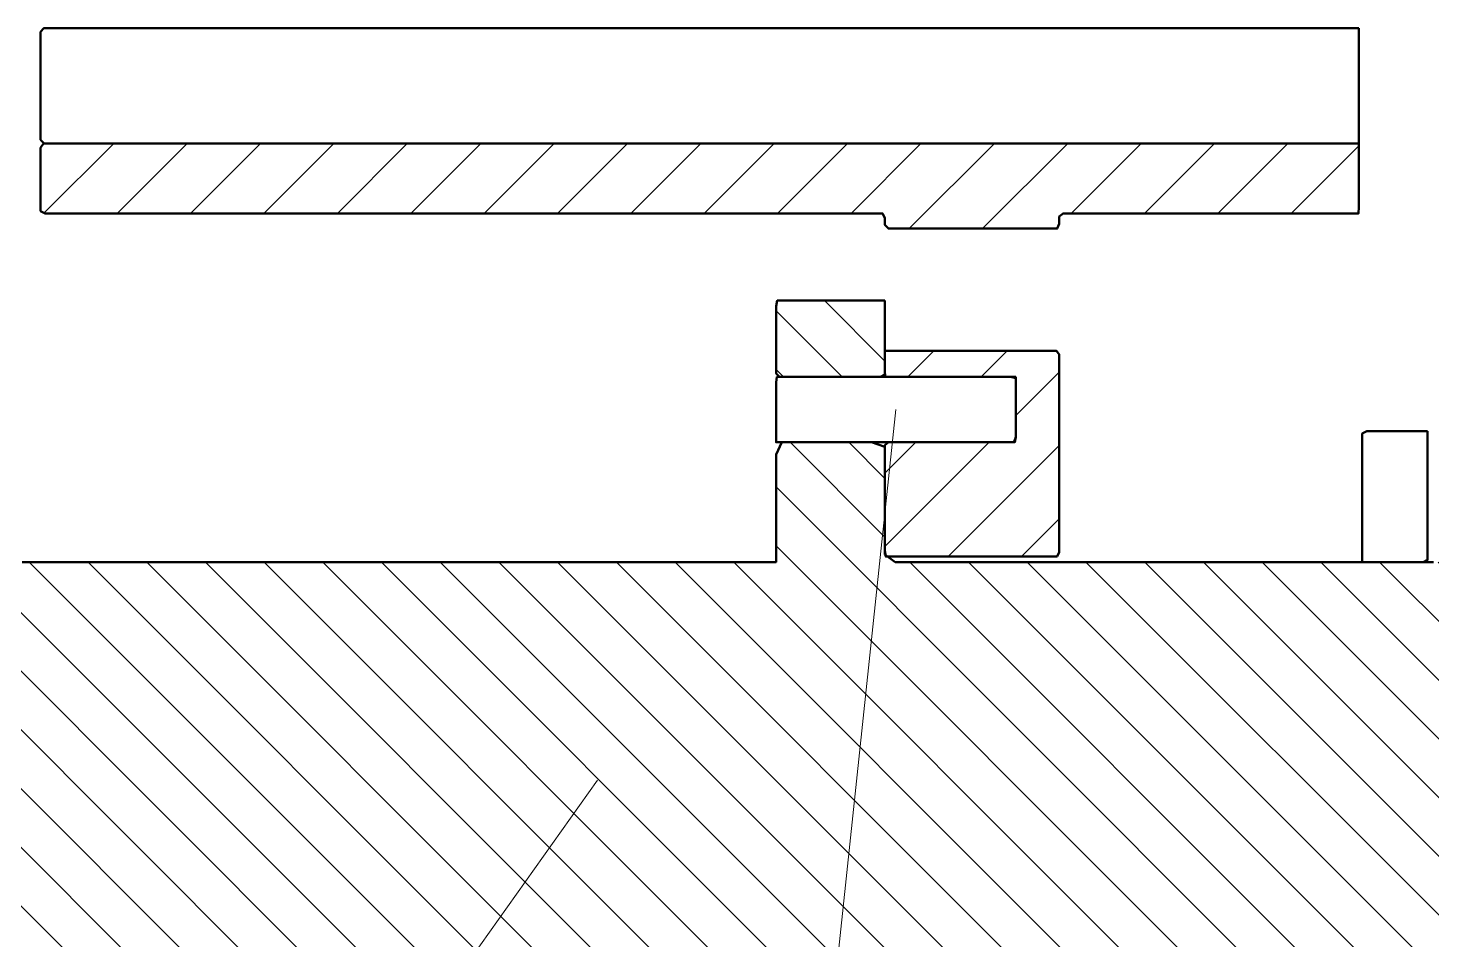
# Model space of a CAD drawing. Header units: millimetres. Extents: x 0 to 420, y 0 to 297.
# Drawn here: x 285.8 to 350.2, y 138.7 to 180.5 of the extents above; entities that cross this region are included whole.
import ezdxf

# ---------------------------------------------------------------- set-up
doc = ezdxf.new("R2010")
doc.units = ezdxf.units.MM
for name, color, linetype, lineweight in [('DIM', 3, 'CONTINUOUS', 18), ('HATCH', 8, 'CONTINUOUS', 13), ('VISIBLE', 7, 'CONTINUOUS', 50)]:
    doc.layers.add(name, color=color, linetype=linetype, lineweight=lineweight)

msp = doc.modelspace()

# ---------------------------------------------------------------- hatches: boundary and pattern name
at = {"layer": 'HATCH'}
h = msp.add_hatch(dxfattribs=at)
h.set_pattern_fill('ANSI31', scale=0.75)
h.paths.add_polyline_path([(346.85, 175.21), (346.527, 175.21), (346.204, 175.21), (345.881, 175.21), (345.559, 175.21), (345.236, 175.21), (344.913, 175.21), (344.59, 175.21), (344.267, 175.21), (343.944, 175.21), (343.621, 175.21), (343.299, 175.21), (342.976, 175.21), (342.653, 175.21), (342.33, 175.21), (342.007, 175.21), (341.684, 175.21), (341.361, 175.21), (341.039, 175.21), (340.716, 175.21), (340.393, 175.21), (340.07, 175.21), (339.747, 175.21), (339.424, 175.21), (339.101, 175.21), (338.779, 175.21), (338.456, 175.21), (338.133, 175.21), (337.81, 175.21), (337.487, 175.21), (337.164, 175.21), (336.841, 175.21), (336.519, 175.21), (336.196, 175.21), (335.873, 175.21), (335.55, 175.21), (335.227, 175.21), (334.904, 175.21), (334.581, 175.21), (334.259, 175.21), (333.936, 175.21), (333.613, 175.21), (333.29, 175.21), (332.967, 175.21), (332.644, 175.21), (332.321, 175.21), (331.999, 175.21), (331.676, 175.21), (331.353, 175.21), (331.03, 175.21), (330.707, 175.21), (330.384, 175.21), (330.061, 175.21), (329.739, 175.21), (329.416, 175.21), (329.093, 175.21), (328.77, 175.21), (328.447, 175.21), (328.124, 175.21), (327.801, 175.21), (327.479, 175.21), (327.156, 175.21), (326.833, 175.21), (326.51, 175.21), (326.187, 175.21), (325.864, 175.21), (325.541, 175.21), (325.219, 175.21), (324.896, 175.21), (324.573, 175.21), (324.25, 175.21), (323.927, 175.21), (323.604, 175.21), (323.281, 175.21), (322.959, 175.21), (322.636, 175.21), (322.313, 175.21), (321.99, 175.21), (321.667, 175.21), (321.344, 175.21), (321.021, 175.21), (320.699, 175.21), (320.376, 175.21), (320.053, 175.21), (319.73, 175.21), (319.407, 175.21), (319.084, 175.21), (318.761, 175.21), (318.439, 175.21), (318.116, 175.21), (317.793, 175.21), (317.47, 175.21), (317.147, 175.21), (316.824, 175.21), (316.501, 175.21), (316.179, 175.21), (315.856, 175.21), (315.533, 175.21), (315.21, 175.21), (314.887, 175.21), (314.564, 175.21), (314.241, 175.21), (313.919, 175.21), (313.596, 175.21), (313.273, 175.21), (312.95, 175.21), (312.627, 175.21), (312.304, 175.21), (311.981, 175.21), (311.659, 175.21), (311.336, 175.21), (311.013, 175.21), (310.69, 175.21), (310.367, 175.21), (310.044, 175.21), (309.721, 175.21), (309.399, 175.21), (309.076, 175.21), (308.753, 175.21), (308.43, 175.21), (308.107, 175.21), (307.784, 175.21), (307.461, 175.21), (307.139, 175.21), (306.816, 175.21), (306.493, 175.21), (306.17, 175.21), (305.847, 175.21), (305.524, 175.21), (305.201, 175.21), (304.879, 175.21), (304.556, 175.21), (304.233, 175.21), (303.91, 175.21), (303.587, 175.21), (303.264, 175.21), (302.941, 175.21), (302.619, 175.21), (302.296, 175.21), (301.973, 175.21), (301.65, 175.21), (301.327, 175.21), (301.004, 175.21), (300.681, 175.21), (300.359, 175.21), (300.036, 175.21), (299.713, 175.21), (299.39, 175.21), (299.067, 175.21), (298.744, 175.21), (298.421, 175.21), (298.099, 175.21), (297.776, 175.21), (297.453, 175.21), (297.13, 175.21), (296.807, 175.21), (296.484, 175.21), (296.161, 175.21), (295.839, 175.21), (295.516, 175.21), (295.193, 175.21), (294.87, 175.21), (294.547, 175.21), (294.224, 175.21), (293.901, 175.21), (293.579, 175.21), (293.256, 175.21), (292.933, 175.21), (292.61, 175.21), (292.287, 175.21), (291.964, 175.21), (291.641, 175.21), (291.319, 175.21), (290.996, 175.21), (290.673, 175.21), (290.35, 175.21), (290.027, 175.21), (289.704, 175.21), (289.381, 175.21), (289.059, 175.21), (288.736, 175.21), (288.413, 175.21), (288.09, 175.21), (287.767, 175.21), (287.444, 175.21), (287.121, 175.21), (286.799, 175.21), (286.476, 175.21), (286.35, 175.013), (286.35, 174.69), (286.35, 174.367), (286.35, 174.044), (286.35, 173.721), (286.35, 173.399), (286.35, 173.076), (286.35, 172.753), (286.35, 172.43), (286.35, 172.107), (286.566, 172), (286.889, 172), (287.211, 172), (287.534, 172), (287.857, 172), (288.18, 172), (288.503, 172), (288.826, 172), (289.149, 172), (289.471, 172), (289.794, 172), (290.117, 172), (290.44, 172), (290.763, 172), (291.086, 172), (291.409, 172), (291.731, 172), (292.054, 172), (292.377, 172), (292.7, 172), (293.023, 172), (293.346, 172), (293.669, 172), (293.991, 172), (294.314, 172), (294.637, 172), (294.96, 172), (295.283, 172), (295.606, 172), (295.929, 172), (296.251, 172), (296.574, 172), (296.897, 172), (297.22, 172), (297.543, 172), (297.866, 172), (298.189, 172), (298.511, 172), (298.834, 172), (299.157, 172), (299.48, 172), (299.803, 172), (300.126, 172), (300.449, 172), (300.771, 172), (301.094, 172), (301.417, 172), (301.74, 172), (302.063, 172), (302.386, 172), (302.709, 172), (303.031, 172), (303.354, 172), (303.677, 172), (304, 172), (304.323, 172), (304.646, 172), (304.969, 172), (305.291, 172), (305.614, 172), (305.937, 172), (306.26, 172), (306.583, 172), (306.906, 172), (307.229, 172), (307.551, 172), (307.874, 172), (308.197, 172), (308.52, 172), (308.843, 172), (309.166, 172), (309.489, 172), (309.811, 172), (310.134, 172), (310.457, 172), (310.78, 172), (311.103, 172), (311.426, 172), (311.749, 172), (312.071, 172), (312.394, 172), (312.717, 172), (313.04, 172), (313.363, 172), (313.686, 172), (314.009, 172), (314.331, 172), (314.654, 172), (314.977, 172), (315.3, 172), (315.623, 172), (315.946, 172), (316.269, 172), (316.591, 172), (316.914, 172), (317.237, 172), (317.56, 172), (317.883, 172), (318.206, 172), (318.529, 172), (318.851, 172), (319.174, 172), (319.497, 172), (319.82, 172), (320.143, 172), (320.466, 172), (320.789, 172), (321.111, 172), (321.434, 172), (321.757, 172), (322.08, 172), (322.403, 172), (322.726, 172), (323.049, 172), (323.371, 172), (323.694, 172), (324.017, 172), (324.34, 172), (324.663, 172), (324.986, 172), (325.1, 171.791), (325.1, 171.469), (325.254, 171.3), (325.577, 171.3), (325.9, 171.3), (326.223, 171.3), (326.546, 171.3), (326.869, 171.3), (327.191, 171.3), (327.514, 171.3), (327.837, 171.3), (328.16, 171.3), (328.483, 171.3), (328.806, 171.3), (329.129, 171.3), (329.451, 171.3), (329.774, 171.3), (330.097, 171.3), (330.42, 171.3), (330.743, 171.3), (331.066, 171.3), (331.389, 171.3), (331.711, 171.3), (332.034, 171.3), (332.357, 171.3), (332.68, 171.3), (333.003, 171.3), (333.1, 171.526), (333.1, 171.849), (333.271, 172), (333.594, 172), (333.917, 172), (334.24, 172), (334.563, 172), (334.886, 172), (335.209, 172), (335.531, 172), (335.854, 172), (336.177, 172), (336.5, 172), (336.823, 172), (337.146, 172), (337.469, 172), (337.791, 172), (338.114, 172), (338.437, 172), (338.76, 172), (339.083, 172), (339.406, 172), (339.729, 172), (340.051, 172), (340.374, 172), (340.697, 172), (341.02, 172), (341.343, 172), (341.666, 172), (341.989, 172), (342.311, 172), (342.634, 172), (342.957, 172), (343.28, 172), (343.603, 172), (343.926, 172), (344.249, 172), (344.571, 172), (344.894, 172), (345.217, 172), (345.54, 172), (345.863, 172), (346.186, 172), (346.509, 172), (346.831, 172), (346.85, 172.304), (346.85, 172.627), (346.85, 172.95), (346.85, 173.273), (346.85, 173.596), (346.85, 173.919), (346.85, 174.241), (346.85, 174.564), (346.85, 174.887), (346.85, 175.21)])
h = msp.add_hatch(dxfattribs=at)
h.set_pattern_fill('ANSI31', scale=0.6, angle=90)
h.paths.add_polyline_path([(325.1, 168), (324.791, 168), (324.482, 168), (324.173, 168), (323.864, 168), (323.555, 168), (323.245, 168), (322.936, 168), (322.627, 168), (322.318, 168), (322.009, 168), (321.7, 168), (321.391, 168), (321.082, 168), (320.773, 168), (320.464, 168), (320.155, 168), (320.1, 167.745), (320.1, 167.436), (320.1, 167.127), (320.1, 166.818), (320.1, 166.509), (320.1, 166.2), (320.1, 165.891), (320.1, 165.582), (320.1, 165.273), (320.1, 164.964), (320.1, 164.655), (320.255, 164.5), (320.564, 164.5), (320.873, 164.5), (321.182, 164.5), (321.491, 164.5), (321.8, 164.5), (322.109, 164.5), (322.418, 164.5), (322.727, 164.5), (323.036, 164.5), (323.345, 164.5), (323.655, 164.5), (323.964, 164.5), (324.273, 164.5), (324.582, 164.5), (324.891, 164.5), (325.1, 164.6), (325.1, 164.909), (325.1, 165.218), (325.1, 165.527), (325.1, 165.836), (325.1, 166.145), (325.1, 166.455), (325.1, 166.764), (325.1, 167.073), (325.1, 167.382), (325.1, 167.691), (325.1, 168)])
h = msp.add_hatch(dxfattribs=at)
h.set_pattern_fill('ANSI31', scale=0.75)
h.paths.add_polyline_path([(325.1, 165.7), (325.1, 165.397), (325.1, 165.095), (325.1, 164.792), (325.11, 164.5), (325.413, 164.5), (325.715, 164.5), (326.018, 164.5), (326.321, 164.5), (326.623, 164.5), (326.926, 164.5), (327.228, 164.5), (327.531, 164.5), (327.834, 164.5), (328.136, 164.5), (328.439, 164.5), (328.741, 164.5), (329.044, 164.5), (329.346, 164.5), (329.649, 164.5), (329.952, 164.5), (330.254, 164.5), (330.557, 164.5), (330.859, 164.5), (331.1, 164.438), (331.1, 164.135), (331.1, 163.833), (331.1, 163.53), (331.1, 163.228), (331.1, 162.925), (331.1, 162.623), (331.1, 162.32), (331.1, 162.017), (331.1, 161.715), (331.012, 161.5), (330.71, 161.5), (330.407, 161.5), (330.105, 161.5), (329.802, 161.5), (329.499, 161.5), (329.197, 161.5), (328.894, 161.5), (328.592, 161.5), (328.289, 161.5), (327.986, 161.5), (327.684, 161.5), (327.381, 161.5), (327.079, 161.5), (326.776, 161.5), (326.474, 161.5), (326.171, 161.5), (325.868, 161.5), (325.566, 161.5), (325.263, 161.5), (325.1, 161.361), (325.1, 161.058), (325.1, 160.755), (325.1, 160.453), (325.1, 160.15), (325.1, 159.848), (325.1, 159.545), (325.1, 159.243), (325.1, 158.94), (325.1, 158.637), (325.1, 158.335), (325.1, 158.032), (325.1, 157.73), (325.1, 157.427), (325.1, 157.125), (325.1, 156.822), (325.1, 156.519), (325.133, 156.25), (325.436, 156.25), (325.738, 156.25), (326.041, 156.25), (326.344, 156.25), (326.646, 156.25), (326.949, 156.25), (327.251, 156.25), (327.554, 156.25), (327.856, 156.25), (328.159, 156.25), (328.462, 156.25), (328.764, 156.25), (329.067, 156.25), (329.369, 156.25), (329.672, 156.25), (329.975, 156.25), (330.277, 156.25), (330.58, 156.25), (330.882, 156.25), (331.185, 156.25), (331.487, 156.25), (331.79, 156.25), (332.093, 156.25), (332.395, 156.25), (332.698, 156.25), (333, 156.25), (333.1, 156.453), (333.1, 156.755), (333.1, 157.058), (333.1, 157.361), (333.1, 157.663), (333.1, 157.966), (333.1, 158.268), (333.1, 158.571), (333.1, 158.874), (333.1, 159.176), (333.1, 159.479), (333.1, 159.781), (333.1, 160.084), (333.1, 160.386), (333.1, 160.689), (333.1, 160.992), (333.1, 161.294), (333.1, 161.597), (333.1, 161.899), (333.1, 162.202), (333.1, 162.505), (333.1, 162.807), (333.1, 163.11), (333.1, 163.412), (333.1, 163.715), (333.1, 164.017), (333.1, 164.32), (333.1, 164.623), (333.1, 164.925), (333.1, 165.228), (333.1, 165.53), (332.967, 165.7), (332.665, 165.7), (332.362, 165.7), (332.059, 165.7), (331.757, 165.7), (331.454, 165.7), (331.152, 165.7), (330.849, 165.7), (330.546, 165.7), (330.244, 165.7), (329.941, 165.7), (329.639, 165.7), (329.336, 165.7), (329.034, 165.7), (328.731, 165.7), (328.428, 165.7), (328.126, 165.7), (327.823, 165.7), (327.521, 165.7), (327.218, 165.7), (326.915, 165.7), (326.613, 165.7), (326.31, 165.7), (326.008, 165.7), (325.705, 165.7), (325.403, 165.7), (325.1, 165.7)])
h = msp.add_hatch(dxfattribs=at)
h.set_pattern_fill('ANSI31', scale=0.6, angle=90)
h.paths.add_polyline_path([(320.1, 156), (319.276, 156), (318.453, 156), (317.629, 156), (316.806, 156), (315.982, 156), (315.159, 156), (314.335, 156), (313.512, 156), (312.688, 156), (311.864, 156), (311.041, 156), (310.217, 156), (309.394, 156), (308.57, 156), (307.747, 156), (306.923, 156), (306.099, 156), (305.276, 156), (304.452, 156), (303.629, 156), (302.805, 156), (301.982, 156), (301.158, 156), (300.335, 156), (299.511, 156), (298.687, 156), (297.864, 156), (297.04, 156), (296.217, 156), (295.393, 156), (294.57, 156), (293.746, 156), (292.923, 156), (292.099, 156), (291.275, 156), (290.452, 156), (289.628, 156), (288.805, 156), (287.981, 156), (287.158, 156), (286.334, 156), (285.511, 156), (285.2, 155.487), (285.2, 154.663), (284.54, 154.5), (283.716, 154.5), (282.893, 154.5), (282.069, 154.5), (281.246, 154.5), (280.422, 154.5), (279.598, 154.5), (278.775, 154.5), (277.951, 154.5), (277.128, 154.5), (276.304, 154.5), (275.481, 154.5), (274.657, 154.5), (273.834, 154.5), (273.01, 154.5), (272.335, 154.351), (271.512, 154.351), (270.688, 154.351), (269.864, 154.351), (269.041, 154.351), (268.217, 154.351), (267.394, 154.351), (266.57, 154.351), (265.747, 154.351), (264.923, 154.351), (264.1, 154.351), (263.276, 154.351), (262.452, 154.351), (261.629, 154.351), (260.805, 154.351), (259.982, 154.351), (259.158, 154.351), (258.335, 154.351), (257.511, 154.351), (256.688, 154.351), (255.864, 154.351), (255.04, 154.351), (254.217, 154.351), (253.393, 154.351), (252.57, 154.351), (251.746, 154.351), (251, 154.274), (251, 153.45), (251, 152.627), (251, 151.803), (251, 150.98), (251, 150.156), (251, 149.333), (251, 148.509), (251.415, 148.1), (252.238, 148.1), (253.062, 148.1), (253.885, 148.1), (254.709, 148.1), (255.532, 148.1), (256.356, 148.1), (257.179, 148.1), (258.003, 148.1), (258.827, 148.1), (259.65, 148.1), (260.474, 148.1), (261.297, 148.1), (262.121, 148.1), (262.944, 148.1), (263.768, 148.1), (264.591, 148.1), (265.415, 148.1), (266.239, 148.1), (267.062, 148.1), (267.886, 148.1), (268, 147.391), (268, 146.567), (268, 145.744), (268, 144.92), (268, 144.096), (267.373, 143.9), (266.549, 143.9), (265.726, 143.9), (264.902, 143.9), (264.079, 143.9), (263.255, 143.9), (262.432, 143.9), (261.608, 143.9), (260.784, 143.9), (259.961, 143.9), (259.137, 143.9), (258.314, 143.9), (257.49, 143.9), (256.667, 143.9), (255.843, 143.9), (255.02, 143.9), (254.196, 143.9), (253.372, 143.9), (252.549, 143.9), (251.725, 143.9), (251, 143.802), (251, 142.978), (251, 142.155), (251, 141.331), (251, 140.508), (251, 139.684), (251, 138.86), (251, 138.037), (251.435, 137.649), (252.259, 137.649), (253.083, 137.649), (253.906, 137.649), (254.73, 137.649), (255.553, 137.649), (256.377, 137.649), (257.2, 137.649), (258.024, 137.649), (258.847, 137.649), (259.671, 137.649), (260.495, 137.649), (261.318, 137.649), (262.142, 137.649), (262.965, 137.649), (263.789, 137.649), (264.612, 137.649), (265.436, 137.649), (266.259, 137.649), (267.083, 137.649), (267.907, 137.649), (268.73, 137.649), (269.554, 137.649), (270.377, 137.649), (271.201, 137.649), (272.024, 137.649), (272.699, 137.5), (273.523, 137.5), (274.346, 137.5), (275.17, 137.5), (275.993, 137.5), (276.817, 137.5), (277.641, 137.5), (278.464, 137.5), (279.288, 137.5), (280.111, 137.5), (280.935, 137.5), (281.758, 137.5), (282.582, 137.5), (283.406, 137.5), (284.229, 137.5), (285.053, 137.5), (285.2, 136.824), (285.2, 136), (286.023, 136), (286.847, 136), (287.67, 136), (288.494, 136), (289.318, 136), (290.141, 136), (290.965, 136), (291.788, 136), (292.612, 136), (293.435, 136), (294.259, 136), (295.082, 136), (295.906, 136), (296.73, 136), (297.553, 136), (298.377, 136), (299.2, 136), (300.024, 136), (300.847, 136), (301.671, 136), (302.494, 136), (303.318, 136), (304.142, 136), (304.965, 136), (305.789, 136), (306.612, 136), (307.436, 136), (308.259, 136), (309.083, 136), (309.907, 136), (310.73, 136), (311.554, 136), (312.377, 136), (313.201, 136), (314.024, 136), (314.848, 136), (315.671, 136), (316.495, 136), (317.319, 136), (318.142, 136), (318.966, 136), (319.789, 136), (320.1, 135.487), (320.1, 134.664), (320.1, 133.84), (320.1, 133.017), (320.1, 132.193), (320.1, 131.369), (320.1, 130.546), (320.878, 130.5), (321.701, 130.5), (322.525, 130.5), (323.348, 130.5), (324.172, 130.5), (324.995, 130.5), (325.1, 131.219), (325.1, 132.043), (325.1, 132.866), (325.1, 133.69), (325.1, 134.513), (325.1, 135.337), (325.26, 136), (326.084, 136), (326.908, 136), (327.731, 136), (328.555, 136), (329.378, 136), (330.202, 136), (331.025, 136), (331.849, 136), (332.672, 136), (333.496, 136), (334.32, 136), (335.143, 136), (335.967, 136), (336.79, 136), (337.614, 136), (338.437, 136), (339.261, 136), (340.084, 136), (340.908, 136), (341.732, 136), (342.555, 136), (343.379, 136), (344.202, 136), (345.026, 136), (345.849, 136), (346.673, 136), (347.496, 136), (348.32, 136), (349.144, 136), (349.967, 136), (350.791, 136), (351.614, 136), (352.438, 136), (353.261, 136), (354, 136.085), (354, 136.909), (354.232, 137.5), (355.056, 137.5), (355.879, 137.5), (356.703, 137.5), (357.526, 137.5), (358.35, 137.5), (359.173, 137.5), (359.997, 137.5), (360.821, 137.5), (361.644, 137.5), (362.468, 137.5), (363.291, 137.5), (364.05, 137.565), (364.538, 137.9), (365.15, 137.688), (365.785, 137.5), (366.5, 137.609), (366.5, 138.433), (366.5, 139.256), (366.5, 140.08), (366.5, 140.903), (366.5, 141.727), (366.5, 142.55), (366.5, 143.374), (366.5, 144.197), (366.5, 145.021), (366.5, 145.845), (366.5, 146.668), (366.5, 147.492), (366.5, 148.315), (366.5, 149.139), (366.5, 149.962), (366.5, 150.786), (366.5, 151.61), (366.5, 152.433), (366.5, 153.257), (366.5, 154.08), (366.096, 154.5), (365.273, 154.5), (364.849, 154.1), (364.05, 154.124), (363.602, 154.5), (362.778, 154.5), (361.955, 154.5), (361.131, 154.5), (360.308, 154.5), (359.484, 154.5), (358.661, 154.5), (357.837, 154.5), (357.014, 154.5), (356.19, 154.5), (355.366, 154.5), (354.543, 154.5), (354, 154.781), (354, 155.604), (353.572, 156), (352.749, 156), (351.925, 156), (351.102, 156), (350.278, 156), (349.454, 156), (348.631, 156), (347.807, 156), (346.984, 156), (346.16, 156), (345.337, 156), (344.513, 156), (343.689, 156), (342.866, 156), (342.042, 156), (341.219, 156), (340.395, 156), (339.572, 156), (338.748, 156), (337.925, 156), (337.101, 156), (336.277, 156), (335.454, 156), (334.63, 156), (333.807, 156), (332.983, 156), (332.16, 156), (331.336, 156), (330.513, 156), (329.689, 156), (328.865, 156), (328.042, 156), (327.218, 156), (326.395, 156), (325.571, 156), (325.1, 156.352), (325.1, 157.176), (325.1, 157.999), (325.1, 158.823), (325.1, 159.647), (325.1, 160.47), (325.1, 161.294), (324.483, 161.5), (323.659, 161.5), (322.836, 161.5), (322.012, 161.5), (321.188, 161.5), (320.365, 161.5), (320.1, 160.941), (320.1, 160.118), (320.1, 159.294), (320.1, 158.471), (320.1, 157.647), (320.1, 156.824), (320.1, 156)])

# ---------------------------------------------------------------- linework, layer by layer
at = {"layer": 'DIM'}
for p, q in [((325.6, 163), (315.2, 65)), ((311.904, 146), (254.4, 65))]:
    msp.add_line(p, q, dxfattribs=at)
at = {"layer": 'VISIBLE'}
for points in [[(346.85, 180.5), (346.52, 180.5), (346.19, 180.5), (345.861, 180.5), (345.531, 180.5), (345.201, 180.5), (344.871, 180.5), (344.542, 180.5), (344.212, 180.5), (343.882, 180.5), (343.552, 180.5), (343.222, 180.5), (342.893, 180.5), (342.563, 180.5), (342.233, 180.5), (341.903, 180.5), (341.574, 180.5), (341.244, 180.5), (340.914, 180.5), (340.584, 180.5), (340.255, 180.5), (339.925, 180.5), (339.595, 180.5), (339.265, 180.5), (338.935, 180.5), (338.606, 180.5), (338.276, 180.5), (337.946, 180.5), (337.616, 180.5), (337.287, 180.5), (336.957, 180.5), (336.627, 180.5), (336.297, 180.5), (335.967, 180.5), (335.638, 180.5), (335.308, 180.5), (334.978, 180.5), (334.648, 180.5), (334.319, 180.5), (333.989, 180.5), (333.659, 180.5), (333.329, 180.5), (332.999, 180.5), (332.67, 180.5), (332.34, 180.5), (332.01, 180.5), (331.68, 180.5), (331.351, 180.5), (331.021, 180.5), (330.691, 180.5), (330.361, 180.5), (330.032, 180.5), (329.702, 180.5), (329.372, 180.5), (329.042, 180.5), (328.712, 180.5), (328.383, 180.5), (328.053, 180.5), (327.723, 180.5), (327.393, 180.5), (327.064, 180.5), (326.734, 180.5), (326.404, 180.5), (326.074, 180.5), (325.744, 180.5), (325.415, 180.5), (325.085, 180.5), (324.755, 180.5), (324.425, 180.5), (324.096, 180.5), (323.766, 180.5), (323.436, 180.5), (323.106, 180.5), (322.776, 180.5), (322.447, 180.5), (322.117, 180.5), (321.787, 180.5), (321.457, 180.5), (321.128, 180.5), (320.798, 180.5), (320.468, 180.5), (320.138, 180.5), (319.808, 180.5), (319.479, 180.5), (319.149, 180.5), (318.819, 180.5), (318.489, 180.5), (318.16, 180.5), (317.83, 180.5), (317.5, 180.5), (317.17, 180.5), (316.841, 180.5), (316.511, 180.5), (316.181, 180.5), (315.851, 180.5), (315.521, 180.5), (315.192, 180.5), (314.862, 180.5), (314.532, 180.5), (314.202, 180.5), (313.873, 180.5), (313.543, 180.5), (313.213, 180.5), (312.883, 180.5), (312.553, 180.5), (312.224, 180.5), (311.894, 180.5), (311.564, 180.5), (311.234, 180.5), (310.905, 180.5), (310.575, 180.5), (310.245, 180.5), (309.915, 180.5), (309.585, 180.5), (309.256, 180.5), (308.926, 180.5), (308.596, 180.5), (308.266, 180.5), (307.937, 180.5), (307.607, 180.5), (307.277, 180.5), (306.947, 180.5), (306.618, 180.5), (306.288, 180.5), (305.958, 180.5), (305.628, 180.5), (305.298, 180.5), (304.969, 180.5), (304.639, 180.5), (304.309, 180.5), (303.979, 180.5), (303.65, 180.5), (303.32, 180.5), (302.99, 180.5), (302.66, 180.5), (302.33, 180.5), (302.001, 180.5), (301.671, 180.5), (301.341, 180.5), (301.011, 180.5), (300.682, 180.5), (300.352, 180.5), (300.022, 180.5), (299.692, 180.5), (299.362, 180.5), (299.033, 180.5), (298.703, 180.5), (298.373, 180.5), (298.043, 180.5), (297.714, 180.5), (297.384, 180.5), (297.054, 180.5), (296.724, 180.5), (296.395, 180.5), (296.065, 180.5), (295.735, 180.5), (295.405, 180.5), (295.075, 180.5), (294.746, 180.5), (294.416, 180.5), (294.086, 180.5), (293.756, 180.5), (293.427, 180.5), (293.097, 180.5), (292.767, 180.5), (292.437, 180.5), (292.107, 180.5), (291.778, 180.5), (291.448, 180.5), (291.118, 180.5), (290.788, 180.5), (290.459, 180.5), (290.129, 180.5), (289.799, 180.5), (289.469, 180.5), (289.139, 180.5), (288.81, 180.5), (288.48, 180.5), (288.15, 180.5), (287.82, 180.5), (287.491, 180.5), (287.161, 180.5), (286.831, 180.5), (286.501, 180.5), (286.35, 180.322), (286.35, 179.992), (286.35, 179.662), (286.35, 179.332), (286.35, 179.002), (286.35, 178.673), (286.35, 178.343), (286.35, 178.013), (286.35, 177.683), (286.35, 177.354), (286.35, 177.024), (286.35, 176.694), (286.35, 176.364), (286.35, 176.034), (286.35, 175.705), (286.35, 175.375), (286.515, 175.21), (286.845, 175.21), (287.174, 175.21), (287.504, 175.21), (287.834, 175.21), (288.164, 175.21), (288.494, 175.21), (288.823, 175.21), (289.153, 175.21), (289.483, 175.21), (289.813, 175.21), (290.142, 175.21), (290.472, 175.21), (290.802, 175.21), (291.132, 175.21), (291.462, 175.21), (291.791, 175.21), (292.121, 175.21), (292.451, 175.21), (292.781, 175.21), (293.11, 175.21), (293.44, 175.21), (293.77, 175.21), (294.1, 175.21), (294.429, 175.21), (294.759, 175.21), (295.089, 175.21), (295.419, 175.21), (295.749, 175.21), (296.078, 175.21), (296.408, 175.21), (296.738, 175.21), (297.068, 175.21), (297.397, 175.21), (297.727, 175.21), (298.057, 175.21), (298.387, 175.21), (298.717, 175.21), (299.046, 175.21), (299.376, 175.21), (299.706, 175.21), (300.036, 175.21), (300.365, 175.21), (300.695, 175.21), (301.025, 175.21), (301.355, 175.21), (301.685, 175.21), (302.014, 175.21), (302.344, 175.21), (302.674, 175.21), (303.004, 175.21), (303.333, 175.21), (303.663, 175.21), (303.993, 175.21), (304.323, 175.21), (304.652, 175.21), (304.982, 175.21), (305.312, 175.21), (305.642, 175.21), (305.972, 175.21), (306.301, 175.21), (306.631, 175.21), (306.961, 175.21), (307.291, 175.21), (307.62, 175.21), (307.95, 175.21), (308.28, 175.21), (308.61, 175.21), (308.94, 175.21), (309.269, 175.21), (309.599, 175.21), (309.929, 175.21), (310.259, 175.21), (310.588, 175.21), (310.918, 175.21), (311.248, 175.21), (311.578, 175.21), (311.908, 175.21), (312.237, 175.21), (312.567, 175.21), (312.897, 175.21), (313.227, 175.21), (313.556, 175.21), (313.886, 175.21), (314.216, 175.21), (314.546, 175.21), (314.875, 175.21), (315.205, 175.21), (315.535, 175.21), (315.865, 175.21), (316.195, 175.21), (316.524, 175.21), (316.854, 175.21), (317.184, 175.21), (317.514, 175.21), (317.843, 175.21), (318.173, 175.21), (318.503, 175.21), (318.833, 175.21), (319.163, 175.21), (319.492, 175.21), (319.822, 175.21), (320.152, 175.21), (320.482, 175.21), (320.811, 175.21), (321.141, 175.21), (321.471, 175.21), (321.801, 175.21), (322.131, 175.21), (322.46, 175.21), (322.79, 175.21), (323.12, 175.21), (323.45, 175.21), (323.779, 175.21), (324.109, 175.21), (324.439, 175.21), (324.769, 175.21), (325.098, 175.21), (325.428, 175.21), (325.758, 175.21), (326.088, 175.21), (326.418, 175.21), (326.747, 175.21), (327.077, 175.21), (327.407, 175.21), (327.737, 175.21), (328.066, 175.21), (328.396, 175.21), (328.726, 175.21), (329.056, 175.21), (329.386, 175.21), (329.715, 175.21), (330.045, 175.21), (330.375, 175.21), (330.705, 175.21), (331.034, 175.21), (331.364, 175.21), (331.694, 175.21), (332.024, 175.21), (332.354, 175.21), (332.683, 175.21), (333.013, 175.21), (333.343, 175.21), (333.673, 175.21), (334.002, 175.21), (334.332, 175.21), (334.662, 175.21), (334.992, 175.21), (335.322, 175.21), (335.651, 175.21), (335.981, 175.21), (336.311, 175.21), (336.641, 175.21), (336.97, 175.21), (337.3, 175.21), (337.63, 175.21), (337.96, 175.21), (338.289, 175.21), (338.619, 175.21), (338.949, 175.21), (339.279, 175.21), (339.609, 175.21), (339.938, 175.21), (340.268, 175.21), (340.598, 175.21), (340.928, 175.21), (341.257, 175.21), (341.587, 175.21), (341.917, 175.21), (342.247, 175.21), (342.577, 175.21), (342.906, 175.21), (343.236, 175.21), (343.566, 175.21), (343.896, 175.21), (344.225, 175.21), (344.555, 175.21), (344.885, 175.21), (345.215, 175.21), (345.545, 175.21), (345.874, 175.21), (346.204, 175.21), (346.534, 175.21), (346.85, 175.224), (346.85, 175.553), (346.85, 175.883), (346.85, 176.213), (346.85, 176.543), (346.85, 176.872), (346.85, 177.202), (346.85, 177.532), (346.85, 177.862), (346.85, 178.192), (346.85, 178.521), (346.85, 178.851), (346.85, 179.181), (346.85, 179.511), (346.85, 179.84), (346.85, 180.17), (346.85, 180.5)], [(346.85, 175.21), (346.527, 175.21), (346.204, 175.21), (345.881, 175.21), (345.559, 175.21), (345.236, 175.21), (344.913, 175.21), (344.59, 175.21), (344.267, 175.21), (343.944, 175.21), (343.621, 175.21), (343.299, 175.21), (342.976, 175.21), (342.653, 175.21), (342.33, 175.21), (342.007, 175.21), (341.684, 175.21), (341.361, 175.21), (341.039, 175.21), (340.716, 175.21), (340.393, 175.21), (340.07, 175.21), (339.747, 175.21), (339.424, 175.21), (339.101, 175.21), (338.779, 175.21), (338.456, 175.21), (338.133, 175.21), (337.81, 175.21), (337.487, 175.21), (337.164, 175.21), (336.841, 175.21), (336.519, 175.21), (336.196, 175.21), (335.873, 175.21), (335.55, 175.21), (335.227, 175.21), (334.904, 175.21), (334.581, 175.21), (334.259, 175.21), (333.936, 175.21), (333.613, 175.21), (333.29, 175.21), (332.967, 175.21), (332.644, 175.21), (332.321, 175.21), (331.999, 175.21), (331.676, 175.21), (331.353, 175.21), (331.03, 175.21), (330.707, 175.21), (330.384, 175.21), (330.061, 175.21), (329.739, 175.21), (329.416, 175.21), (329.093, 175.21), (328.77, 175.21), (328.447, 175.21), (328.124, 175.21), (327.801, 175.21), (327.479, 175.21), (327.156, 175.21), (326.833, 175.21), (326.51, 175.21), (326.187, 175.21), (325.864, 175.21), (325.541, 175.21), (325.219, 175.21), (324.896, 175.21), (324.573, 175.21), (324.25, 175.21), (323.927, 175.21), (323.604, 175.21), (323.281, 175.21), (322.959, 175.21), (322.636, 175.21), (322.313, 175.21), (321.99, 175.21), (321.667, 175.21), (321.344, 175.21), (321.021, 175.21), (320.699, 175.21), (320.376, 175.21), (320.053, 175.21), (319.73, 175.21), (319.407, 175.21), (319.084, 175.21), (318.761, 175.21), (318.439, 175.21), (318.116, 175.21), (317.793, 175.21), (317.47, 175.21), (317.147, 175.21), (316.824, 175.21), (316.501, 175.21), (316.179, 175.21), (315.856, 175.21), (315.533, 175.21), (315.21, 175.21), (314.887, 175.21), (314.564, 175.21), (314.241, 175.21), (313.919, 175.21), (313.596, 175.21), (313.273, 175.21), (312.95, 175.21), (312.627, 175.21), (312.304, 175.21), (311.981, 175.21), (311.659, 175.21), (311.336, 175.21), (311.013, 175.21), (310.69, 175.21), (310.367, 175.21), (310.044, 175.21), (309.721, 175.21), (309.399, 175.21), (309.076, 175.21), (308.753, 175.21), (308.43, 175.21), (308.107, 175.21), (307.784, 175.21), (307.461, 175.21), (307.139, 175.21), (306.816, 175.21), (306.493, 175.21), (306.17, 175.21), (305.847, 175.21), (305.524, 175.21), (305.201, 175.21), (304.879, 175.21), (304.556, 175.21), (304.233, 175.21), (303.91, 175.21), (303.587, 175.21), (303.264, 175.21), (302.941, 175.21), (302.619, 175.21), (302.296, 175.21), (301.973, 175.21), (301.65, 175.21), (301.327, 175.21), (301.004, 175.21), (300.681, 175.21), (300.359, 175.21), (300.036, 175.21), (299.713, 175.21), (299.39, 175.21), (299.067, 175.21), (298.744, 175.21), (298.421, 175.21), (298.099, 175.21), (297.776, 175.21), (297.453, 175.21), (297.13, 175.21), (296.807, 175.21), (296.484, 175.21), (296.161, 175.21), (295.839, 175.21), (295.516, 175.21), (295.193, 175.21), (294.87, 175.21), (294.547, 175.21), (294.224, 175.21), (293.901, 175.21), (293.579, 175.21), (293.256, 175.21), (292.933, 175.21), (292.61, 175.21), (292.287, 175.21), (291.964, 175.21), (291.641, 175.21), (291.319, 175.21), (290.996, 175.21), (290.673, 175.21), (290.35, 175.21), (290.027, 175.21), (289.704, 175.21), (289.381, 175.21), (289.059, 175.21), (288.736, 175.21), (288.413, 175.21), (288.09, 175.21), (287.767, 175.21), (287.444, 175.21), (287.121, 175.21), (286.799, 175.21), (286.476, 175.21), (286.35, 175.013), (286.35, 174.69), (286.35, 174.367), (286.35, 174.044), (286.35, 173.721), (286.35, 173.399), (286.35, 173.076), (286.35, 172.753), (286.35, 172.43), (286.35, 172.107), (286.566, 172), (286.889, 172), (287.211, 172), (287.534, 172), (287.857, 172), (288.18, 172), (288.503, 172), (288.826, 172), (289.149, 172), (289.471, 172), (289.794, 172), (290.117, 172), (290.44, 172), (290.763, 172), (291.086, 172), (291.409, 172), (291.731, 172), (292.054, 172), (292.377, 172), (292.7, 172), (293.023, 172), (293.346, 172), (293.669, 172), (293.991, 172), (294.314, 172), (294.637, 172), (294.96, 172), (295.283, 172), (295.606, 172), (295.929, 172), (296.251, 172), (296.574, 172), (296.897, 172), (297.22, 172), (297.543, 172), (297.866, 172), (298.189, 172), (298.511, 172), (298.834, 172), (299.157, 172), (299.48, 172), (299.803, 172), (300.126, 172), (300.449, 172), (300.771, 172), (301.094, 172), (301.417, 172), (301.74, 172), (302.063, 172), (302.386, 172), (302.709, 172), (303.031, 172), (303.354, 172), (303.677, 172), (304, 172), (304.323, 172), (304.646, 172), (304.969, 172), (305.291, 172), (305.614, 172), (305.937, 172), (306.26, 172), (306.583, 172), (306.906, 172), (307.229, 172), (307.551, 172), (307.874, 172), (308.197, 172), (308.52, 172), (308.843, 172), (309.166, 172), (309.489, 172), (309.811, 172), (310.134, 172), (310.457, 172), (310.78, 172), (311.103, 172), (311.426, 172), (311.749, 172), (312.071, 172), (312.394, 172), (312.717, 172), (313.04, 172), (313.363, 172), (313.686, 172), (314.009, 172), (314.331, 172), (314.654, 172), (314.977, 172), (315.3, 172), (315.623, 172), (315.946, 172), (316.269, 172), (316.591, 172), (316.914, 172), (317.237, 172), (317.56, 172), (317.883, 172), (318.206, 172), (318.529, 172), (318.851, 172), (319.174, 172), (319.497, 172), (319.82, 172), (320.143, 172), (320.466, 172), (320.789, 172), (321.111, 172), (321.434, 172), (321.757, 172), (322.08, 172), (322.403, 172), (322.726, 172), (323.049, 172), (323.371, 172), (323.694, 172), (324.017, 172), (324.34, 172), (324.663, 172), (324.986, 172), (325.1, 171.791), (325.1, 171.469), (325.254, 171.3), (325.577, 171.3), (325.9, 171.3), (326.223, 171.3), (326.546, 171.3), (326.869, 171.3), (327.191, 171.3), (327.514, 171.3), (327.837, 171.3), (328.16, 171.3), (328.483, 171.3), (328.806, 171.3), (329.129, 171.3), (329.451, 171.3), (329.774, 171.3), (330.097, 171.3), (330.42, 171.3), (330.743, 171.3), (331.066, 171.3), (331.389, 171.3), (331.711, 171.3), (332.034, 171.3), (332.357, 171.3), (332.68, 171.3), (333.003, 171.3), (333.1, 171.526), (333.1, 171.849), (333.271, 172), (333.594, 172), (333.917, 172), (334.24, 172), (334.563, 172), (334.886, 172), (335.209, 172), (335.531, 172), (335.854, 172), (336.177, 172), (336.5, 172), (336.823, 172), (337.146, 172), (337.469, 172), (337.791, 172), (338.114, 172), (338.437, 172), (338.76, 172), (339.083, 172), (339.406, 172), (339.729, 172), (340.051, 172), (340.374, 172), (340.697, 172), (341.02, 172), (341.343, 172), (341.666, 172), (341.989, 172), (342.311, 172), (342.634, 172), (342.957, 172), (343.28, 172), (343.603, 172), (343.926, 172), (344.249, 172), (344.571, 172), (344.894, 172), (345.217, 172), (345.54, 172), (345.863, 172), (346.186, 172), (346.509, 172), (346.831, 172), (346.85, 172.304), (346.85, 172.627), (346.85, 172.95), (346.85, 173.273), (346.85, 173.596), (346.85, 173.919), (346.85, 174.241), (346.85, 174.564), (346.85, 174.887), (346.85, 175.21)], [(325.1, 168), (324.791, 168), (324.482, 168), (324.173, 168), (323.864, 168), (323.555, 168), (323.245, 168), (322.936, 168), (322.627, 168), (322.318, 168), (322.009, 168), (321.7, 168), (321.391, 168), (321.082, 168), (320.773, 168), (320.464, 168), (320.155, 168), (320.1, 167.745), (320.1, 167.436), (320.1, 167.127), (320.1, 166.818), (320.1, 166.509), (320.1, 166.2), (320.1, 165.891), (320.1, 165.582), (320.1, 165.273), (320.1, 164.964), (320.1, 164.655), (320.255, 164.5), (320.564, 164.5), (320.873, 164.5), (321.182, 164.5), (321.491, 164.5), (321.8, 164.5), (322.109, 164.5), (322.418, 164.5), (322.727, 164.5), (323.036, 164.5), (323.345, 164.5), (323.655, 164.5), (323.964, 164.5), (324.273, 164.5), (324.582, 164.5), (324.891, 164.5), (325.1, 164.6), (325.1, 164.909), (325.1, 165.218), (325.1, 165.527), (325.1, 165.836), (325.1, 166.145), (325.1, 166.455), (325.1, 166.764), (325.1, 167.073), (325.1, 167.382), (325.1, 167.691), (325.1, 168)], [(325.1, 165.7), (325.1, 165.397), (325.1, 165.095), (325.1, 164.792), (325.11, 164.5), (325.413, 164.5), (325.715, 164.5), (326.018, 164.5), (326.321, 164.5), (326.623, 164.5), (326.926, 164.5), (327.228, 164.5), (327.531, 164.5), (327.834, 164.5), (328.136, 164.5), (328.439, 164.5), (328.741, 164.5), (329.044, 164.5), (329.346, 164.5), (329.649, 164.5), (329.952, 164.5), (330.254, 164.5), (330.557, 164.5), (330.859, 164.5), (331.1, 164.438), (331.1, 164.135), (331.1, 163.833), (331.1, 163.53), (331.1, 163.228), (331.1, 162.925), (331.1, 162.623), (331.1, 162.32), (331.1, 162.017), (331.1, 161.715), (331.012, 161.5), (330.71, 161.5), (330.407, 161.5), (330.105, 161.5), (329.802, 161.5), (329.499, 161.5), (329.197, 161.5), (328.894, 161.5), (328.592, 161.5), (328.289, 161.5), (327.986, 161.5), (327.684, 161.5), (327.381, 161.5), (327.079, 161.5), (326.776, 161.5), (326.474, 161.5), (326.171, 161.5), (325.868, 161.5), (325.566, 161.5), (325.263, 161.5), (325.1, 161.361), (325.1, 161.058), (325.1, 160.755), (325.1, 160.453), (325.1, 160.15), (325.1, 159.848), (325.1, 159.545), (325.1, 159.243), (325.1, 158.94), (325.1, 158.637), (325.1, 158.335), (325.1, 158.032), (325.1, 157.73), (325.1, 157.427), (325.1, 157.125), (325.1, 156.822), (325.1, 156.519), (325.133, 156.25), (325.436, 156.25), (325.738, 156.25), (326.041, 156.25), (326.344, 156.25), (326.646, 156.25), (326.949, 156.25), (327.251, 156.25), (327.554, 156.25), (327.856, 156.25), (328.159, 156.25), (328.462, 156.25), (328.764, 156.25), (329.067, 156.25), (329.369, 156.25), (329.672, 156.25), (329.975, 156.25), (330.277, 156.25), (330.58, 156.25), (330.882, 156.25), (331.185, 156.25), (331.487, 156.25), (331.79, 156.25), (332.093, 156.25), (332.395, 156.25), (332.698, 156.25), (333, 156.25), (333.1, 156.453), (333.1, 156.755), (333.1, 157.058), (333.1, 157.361), (333.1, 157.663), (333.1, 157.966), (333.1, 158.268), (333.1, 158.571), (333.1, 158.874), (333.1, 159.176), (333.1, 159.479), (333.1, 159.781), (333.1, 160.084), (333.1, 160.386), (333.1, 160.689), (333.1, 160.992), (333.1, 161.294), (333.1, 161.597), (333.1, 161.899), (333.1, 162.202), (333.1, 162.505), (333.1, 162.807), (333.1, 163.11), (333.1, 163.412), (333.1, 163.715), (333.1, 164.017), (333.1, 164.32), (333.1, 164.623), (333.1, 164.925), (333.1, 165.228), (333.1, 165.53), (332.967, 165.7), (332.665, 165.7), (332.362, 165.7), (332.059, 165.7), (331.757, 165.7), (331.454, 165.7), (331.152, 165.7), (330.849, 165.7), (330.546, 165.7), (330.244, 165.7), (329.941, 165.7), (329.639, 165.7), (329.336, 165.7), (329.034, 165.7), (328.731, 165.7), (328.428, 165.7), (328.126, 165.7), (327.823, 165.7), (327.521, 165.7), (327.218, 165.7), (326.915, 165.7), (326.613, 165.7), (326.31, 165.7), (326.008, 165.7), (325.705, 165.7), (325.403, 165.7), (325.1, 165.7)], [(331.1, 164.5), (330.796, 164.5), (330.491, 164.5), (330.187, 164.5), (329.883, 164.5), (329.578, 164.5), (329.274, 164.5), (328.97, 164.5), (328.665, 164.5), (328.361, 164.5), (328.057, 164.5), (327.752, 164.5), (327.448, 164.5), (327.143, 164.5), (326.839, 164.5), (326.535, 164.5), (326.23, 164.5), (325.926, 164.5), (325.622, 164.5), (325.317, 164.5), (325.013, 164.5), (324.709, 164.5), (324.404, 164.5), (324.1, 164.5), (323.796, 164.5), (323.491, 164.5), (323.187, 164.5), (322.883, 164.5), (322.578, 164.5), (322.274, 164.5), (321.97, 164.5), (321.665, 164.5), (321.361, 164.5), (321.057, 164.5), (320.752, 164.5), (320.448, 164.5), (320.143, 164.5), (320.1, 164.239), (320.1, 163.935), (320.1, 163.63), (320.1, 163.326), (320.1, 163.022), (320.1, 162.717), (320.1, 162.413), (320.1, 162.109), (320.1, 161.804), (320.1, 161.5), (320.404, 161.5), (320.709, 161.5), (321.013, 161.5), (321.317, 161.5), (321.622, 161.5), (321.926, 161.5), (322.23, 161.5), (322.535, 161.5), (322.839, 161.5), (323.143, 161.5), (323.448, 161.5), (323.752, 161.5), (324.057, 161.5), (324.361, 161.5), (324.665, 161.5), (324.97, 161.5), (325.274, 161.5), (325.578, 161.5), (325.883, 161.5), (326.187, 161.5), (326.491, 161.5), (326.796, 161.5), (327.1, 161.5), (327.404, 161.5), (327.709, 161.5), (328.013, 161.5), (328.317, 161.5), (328.622, 161.5), (328.926, 161.5), (329.23, 161.5), (329.535, 161.5), (329.839, 161.5), (330.143, 161.5), (330.448, 161.5), (330.752, 161.5), (331.057, 161.5), (331.1, 161.761), (331.1, 162.065), (331.1, 162.37), (331.1, 162.674), (331.1, 162.978), (331.1, 163.283), (331.1, 163.587), (331.1, 163.891), (331.1, 164.196), (331.1, 164.5)], [(350, 162), (349.69, 162), (349.379, 162), (349.069, 162), (348.759, 162), (348.448, 162), (348.138, 162), (347.828, 162), (347.517, 162), (347.207, 162), (347, 161.897), (347, 161.586), (347, 161.276), (347, 160.966), (347, 160.655), (347, 160.345), (347, 160.034), (347, 159.724), (347, 159.414), (347, 159.103), (347, 158.793), (347, 158.483), (347, 158.172), (347, 157.862), (347, 157.552), (347, 157.241), (347, 156.931), (347, 156.621), (347, 156.31), (347, 156), (347.31, 156), (347.621, 156), (347.931, 156), (348.241, 156), (348.552, 156), (348.862, 156), (349.172, 156), (349.483, 156), (349.793, 156), (350, 156.103), (350, 156.414), (350, 156.724), (350, 157.034), (350, 157.345), (350, 157.655), (350, 157.966), (350, 158.276), (350, 158.586), (350, 158.897), (350, 159.207), (350, 159.517), (350, 159.828), (350, 160.138), (350, 160.448), (350, 160.759), (350, 161.069), (350, 161.379), (350, 161.69), (350, 162)]]:
    msp.add_lwpolyline(points, close=True, dxfattribs=at)
msp.add_lwpolyline([(350.278, 156), (349.454, 156), (348.631, 156), (347.807, 156), (346.984, 156), (346.16, 156), (345.337, 156), (344.513, 156), (343.689, 156), (342.866, 156), (342.042, 156), (341.219, 156), (340.395, 156), (339.572, 156), (338.748, 156), (337.925, 156), (337.101, 156), (336.277, 156), (335.454, 156), (334.63, 156), (333.807, 156), (332.983, 156), (332.16, 156), (331.336, 156), (330.513, 156), (329.689, 156), (328.865, 156), (328.042, 156), (327.218, 156), (326.395, 156), (325.571, 156), (325.1, 156.352), (325.1, 157.176), (325.1, 157.999), (325.1, 158.823), (325.1, 159.647), (325.1, 160.47), (325.1, 161.294), (324.483, 161.5), (323.659, 161.5), (322.836, 161.5), (322.012, 161.5), (321.188, 161.5), (320.365, 161.5), (320.1, 160.941), (320.1, 160.118), (320.1, 159.294), (320.1, 158.471), (320.1, 157.647), (320.1, 156.824), (320.1, 156), (320.1, 156), (319.276, 156), (318.453, 156), (317.629, 156), (316.806, 156), (315.982, 156), (315.159, 156), (314.335, 156), (313.512, 156), (312.688, 156), (311.864, 156), (311.041, 156), (310.217, 156), (309.394, 156), (308.57, 156), (307.747, 156), (306.923, 156), (306.099, 156), (305.276, 156), (304.452, 156), (303.629, 156), (302.805, 156), (301.982, 156), (301.158, 156), (300.335, 156), (299.511, 156), (298.687, 156), (297.864, 156), (297.04, 156), (296.217, 156), (295.393, 156), (294.57, 156), (293.746, 156), (292.923, 156), (292.099, 156), (291.275, 156), (290.452, 156), (289.628, 156), (288.805, 156), (287.981, 156), (287.158, 156), (286.334, 156), (285.511, 156)], dxfattribs=at)

doc.saveas('drawing.dxf')
